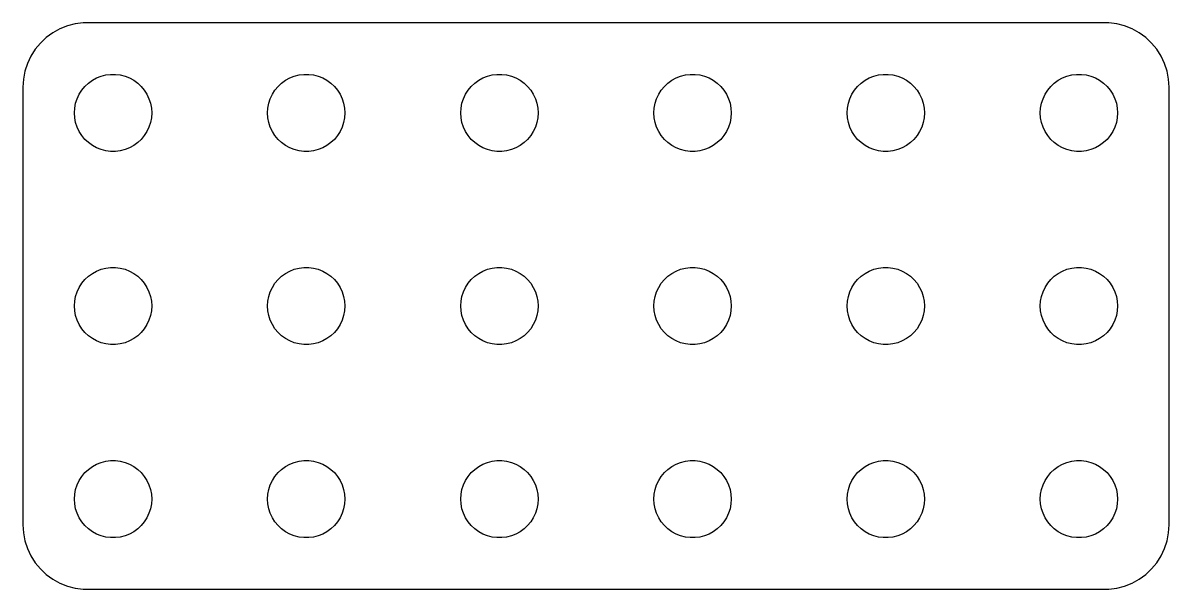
# Model space of a CAD drawing. Header units: metres. Extents: x -44.5 to 44.5, y 86 to 184.
# Drawn here: x -44.5 to 44.5, y 140 to 184 of the extents above; entities that cross this region are included whole.
import ezdxf

# ---------------------------------------------------------------- set-up
doc = ezdxf.new("R2010")
doc.units = ezdxf.units.M

msp = doc.modelspace()

# ---------------------------------------------------------------- linework, layer by layer
for p, q in [((-41.6289, 183.524), (-42.1791, 183.222)), ((-41.0451, 183.755), (-41.6289, 183.524)), ((-40.4369, 183.911), (-41.0451, 183.755)), ((-39.8139, 183.99), (-40.4369, 183.911)), ((39.8139, 183.99), (-39.8139, 183.99)), ((40.4369, 183.911), (39.8139, 183.99)), ((41.0451, 183.755), (40.4369, 183.911)), ((41.6289, 183.524), (41.0451, 183.755)), ((42.1791, 183.222), (41.6289, 183.524)), ((-42.6871, 182.853), (-43.1448, 182.423)), ((-42.1791, 183.222), (-42.6871, 182.853)), ((42.6871, 182.853), (42.1791, 183.222)), ((43.1448, 182.423), (42.6871, 182.853)), ((-43.5451, 181.939), (-43.8815, 181.409)), ((-43.1448, 182.423), (-43.5451, 181.939)), ((43.5451, 181.939), (43.1448, 182.423)), ((43.8815, 181.409), (43.5451, 181.939)), ((-44.1489, 180.841), (-44.3429, 180.243)), ((-43.8815, 181.409), (-44.1489, 180.841)), ((44.1489, 180.841), (43.8815, 181.409)), ((44.3429, 180.243), (44.1489, 180.841)), ((-44.3429, 180.243), (-44.4606, 179.627)), ((-38.7773, 179.714), (-38.427, 179.853)), ((-38.427, 179.853), (-38.0621, 179.947)), ((-38.0621, 179.947), (-37.6884, 179.994)), ((-37.6884, 179.994), (-37.3116, 179.994)), ((-37.3116, 179.994), (-36.9379, 179.947)), ((-36.9379, 179.947), (-36.5729, 179.853)), ((-36.5729, 179.853), (-36.2227, 179.714)), ((-23.7773, 179.714), (-23.427, 179.853)), ((-23.427, 179.853), (-23.0621, 179.947)), ((-23.0621, 179.947), (-22.6884, 179.994)), ((-22.6884, 179.994), (-22.3116, 179.994)), ((-22.3116, 179.994), (-21.9379, 179.947)), ((-21.9379, 179.947), (-21.5729, 179.853)), ((-21.5729, 179.853), (-21.2227, 179.714)), ((-8.77733, 179.714), (-8.42705, 179.853)), ((-8.42705, 179.853), (-8.06213, 179.947)), ((-8.06213, 179.947), (-7.68837, 179.994)), ((-7.68837, 179.994), (-7.31161, 179.994)), ((-7.31161, 179.994), (-6.93785, 179.947)), ((-6.93785, 179.947), (-6.57294, 179.853)), ((-6.57294, 179.853), (-6.22266, 179.714)), ((6.22266, 179.714), (6.57294, 179.853)), ((6.57294, 179.853), (6.93785, 179.947)), ((6.93785, 179.947), (7.31161, 179.994)), ((7.31161, 179.994), (7.68837, 179.994)), ((7.68837, 179.994), (8.06213, 179.947)), ((8.06213, 179.947), (8.42705, 179.853)), ((8.42705, 179.853), (8.77733, 179.714)), ((21.2227, 179.714), (21.5729, 179.853)), ((21.5729, 179.853), (21.9379, 179.947)), ((21.9379, 179.947), (22.3116, 179.994)), ((22.3116, 179.994), (22.6884, 179.994)), ((22.6884, 179.994), (23.0621, 179.947)), ((23.0621, 179.947), (23.427, 179.853)), ((23.427, 179.853), (23.7773, 179.714)), ((36.2227, 179.714), (36.5729, 179.853)), ((36.5729, 179.853), (36.9379, 179.947)), ((36.9379, 179.947), (37.3116, 179.994)), ((37.3116, 179.994), (37.6884, 179.994)), ((37.6884, 179.994), (38.0621, 179.947)), ((38.0621, 179.947), (38.427, 179.853)), ((38.427, 179.853), (38.7773, 179.714)), ((44.4606, 179.627), (44.3429, 180.243)), ((-44.4606, 179.627), (-44.5, 179)), ((-44.5, 179), (-44.5, 145)), ((-39.927, 178.763), (-39.6869, 179.054)), ((-39.6869, 179.054), (-39.4123, 179.312)), ((-39.4123, 179.312), (-39.1075, 179.533)), ((-39.1075, 179.533), (-38.7773, 179.714)), ((-36.2227, 179.714), (-35.8925, 179.533)), ((-35.8925, 179.533), (-35.5877, 179.312)), ((-35.5877, 179.312), (-35.3131, 179.054)), ((-35.3131, 179.054), (-35.0729, 178.763)), ((-24.927, 178.763), (-24.6869, 179.054)), ((-24.6869, 179.054), (-24.4123, 179.312)), ((-24.4123, 179.312), (-24.1075, 179.533)), ((-24.1075, 179.533), (-23.7773, 179.714)), ((-21.2227, 179.714), (-20.8925, 179.533)), ((-20.8925, 179.533), (-20.5877, 179.312)), ((-20.5877, 179.312), (-20.3131, 179.054)), ((-20.3131, 179.054), (-20.0729, 178.763)), ((-9.92705, 178.763), (-9.6869, 179.054)), ((-9.6869, 179.054), (-9.41226, 179.312)), ((-9.41226, 179.312), (-9.10747, 179.533)), ((-9.10747, 179.533), (-8.77733, 179.714)), ((-6.22266, 179.714), (-5.89252, 179.533)), ((-5.89252, 179.533), (-5.58772, 179.312)), ((-5.58772, 179.312), (-5.31308, 179.054)), ((-5.31308, 179.054), (-5.07294, 178.763)), ((5.07294, 178.763), (5.31308, 179.054)), ((5.31308, 179.054), (5.58772, 179.312)), ((5.58772, 179.312), (5.89252, 179.533)), ((5.89252, 179.533), (6.22266, 179.714)), ((8.77733, 179.714), (9.10747, 179.533)), ((9.10747, 179.533), (9.41226, 179.312)), ((9.41226, 179.312), (9.6869, 179.054)), ((9.6869, 179.054), (9.92705, 178.763)), ((20.0729, 178.763), (20.3131, 179.054)), ((20.3131, 179.054), (20.5877, 179.312)), ((20.5877, 179.312), (20.8925, 179.533)), ((20.8925, 179.533), (21.2227, 179.714)), ((23.7773, 179.714), (24.1075, 179.533)), ((24.1075, 179.533), (24.4123, 179.312)), ((24.4123, 179.312), (24.6869, 179.054)), ((24.6869, 179.054), (24.927, 178.763)), ((35.0729, 178.763), (35.3131, 179.054)), ((35.3131, 179.054), (35.5877, 179.312)), ((35.5877, 179.312), (35.8925, 179.533)), ((35.8925, 179.533), (36.2227, 179.714)), ((38.7773, 179.714), (39.1075, 179.533)), ((39.1075, 179.533), (39.4123, 179.312)), ((39.4123, 179.312), (39.6869, 179.054)), ((39.6869, 179.054), (39.927, 178.763)), ((44.5, 179), (44.4606, 179.627)), ((44.5, 145), (44.5, 179)), ((-40.4057, 177.746), (-40.2893, 178.104)), ((-40.2893, 178.104), (-40.1289, 178.445)), ((-40.1289, 178.445), (-39.927, 178.763)), ((-35.0729, 178.763), (-34.8711, 178.445)), ((-34.8711, 178.445), (-34.7107, 178.104)), ((-34.7107, 178.104), (-34.5942, 177.746)), ((-25.4057, 177.746), (-25.2893, 178.104)), ((-25.2893, 178.104), (-25.1289, 178.445)), ((-25.1289, 178.445), (-24.927, 178.763)), ((-20.0729, 178.763), (-19.8711, 178.445)), ((-19.8711, 178.445), (-19.7107, 178.104)), ((-19.7107, 178.104), (-19.5942, 177.746)), ((-10.4057, 177.746), (-10.2893, 178.104)), ((-10.2893, 178.104), (-10.1289, 178.445)), ((-10.1289, 178.445), (-9.92705, 178.763)), ((-5.07294, 178.763), (-4.87108, 178.445)), ((-4.87108, 178.445), (-4.71066, 178.104)), ((-4.71066, 178.104), (-4.59424, 177.746)), ((4.59424, 177.746), (4.71066, 178.104)), ((4.71066, 178.104), (4.87108, 178.445)), ((4.87108, 178.445), (5.07294, 178.763)), ((9.92705, 178.763), (10.1289, 178.445)), ((10.1289, 178.445), (10.2893, 178.104)), ((10.2893, 178.104), (10.4057, 177.746)), ((19.5942, 177.746), (19.7107, 178.104)), ((19.7107, 178.104), (19.8711, 178.445)), ((19.8711, 178.445), (20.0729, 178.763)), ((24.927, 178.763), (25.1289, 178.445)), ((25.1289, 178.445), (25.2893, 178.104)), ((25.2893, 178.104), (25.4057, 177.746)), ((34.5942, 177.746), (34.7107, 178.104)), ((34.7107, 178.104), (34.8711, 178.445)), ((34.8711, 178.445), (35.0729, 178.763)), ((39.927, 178.763), (40.1289, 178.445)), ((40.1289, 178.445), (40.2893, 178.104)), ((40.2893, 178.104), (40.4057, 177.746)), ((-40.5, 177), (-40.4763, 177.376)), ((-40.4763, 177.376), (-40.4057, 177.746)), ((-34.5942, 177.746), (-34.5237, 177.376)), ((-34.5237, 177.376), (-34.5, 177)), ((-25.5, 177), (-25.4763, 177.376)), ((-25.4763, 177.376), (-25.4057, 177.746)), ((-19.5942, 177.746), (-19.5237, 177.376)), ((-19.5237, 177.376), (-19.5, 177)), ((-10.5, 177), (-10.4763, 177.376)), ((-10.4763, 177.376), (-10.4057, 177.746)), ((-4.59424, 177.746), (-4.52365, 177.376)), ((-4.52365, 177.376), (-4.5, 177)), ((4.5, 177), (4.52365, 177.376)), ((4.52365, 177.376), (4.59424, 177.746)), ((10.4057, 177.746), (10.4763, 177.376)), ((10.4763, 177.376), (10.5, 177)), ((19.5, 177), (19.5237, 177.376)), ((19.5237, 177.376), (19.5942, 177.746)), ((25.4057, 177.746), (25.4763, 177.376)), ((25.4763, 177.376), (25.5, 177)), ((34.5, 177), (34.5237, 177.376)), ((34.5237, 177.376), (34.5942, 177.746)), ((40.4057, 177.746), (40.4763, 177.376)), ((40.4763, 177.376), (40.5, 177)), ((-40.4763, 176.624), (-40.5, 177)), ((-40.4057, 176.254), (-40.4763, 176.624)), ((-40.2893, 175.896), (-40.4057, 176.254)), ((-34.5942, 176.254), (-34.7107, 175.896)), ((-34.5237, 176.624), (-34.5942, 176.254)), ((-34.5, 177), (-34.5237, 176.624)), ((-25.4763, 176.624), (-25.5, 177)), ((-25.4057, 176.254), (-25.4763, 176.624)), ((-25.2893, 175.896), (-25.4057, 176.254)), ((-19.5942, 176.254), (-19.7107, 175.896)), ((-19.5237, 176.624), (-19.5942, 176.254)), ((-19.5, 177), (-19.5237, 176.624)), ((-10.4763, 176.624), (-10.5, 177)), ((-10.4057, 176.254), (-10.4763, 176.624)), ((-10.2893, 175.896), (-10.4057, 176.254)), ((-4.59424, 176.254), (-4.71066, 175.896)), ((-4.52365, 176.624), (-4.59424, 176.254)), ((-4.5, 177), (-4.52365, 176.624)), ((4.52365, 176.624), (4.5, 177)), ((4.59424, 176.254), (4.52365, 176.624)), ((4.71066, 175.896), (4.59424, 176.254)), ((10.4057, 176.254), (10.2893, 175.896)), ((10.4763, 176.624), (10.4057, 176.254)), ((10.5, 177), (10.4763, 176.624)), ((19.5237, 176.624), (19.5, 177)), ((19.5942, 176.254), (19.5237, 176.624)), ((19.7107, 175.896), (19.5942, 176.254)), ((25.4057, 176.254), (25.2893, 175.896)), ((25.4763, 176.624), (25.4057, 176.254)), ((25.5, 177), (25.4763, 176.624)), ((34.5237, 176.624), (34.5, 177)), ((34.5942, 176.254), (34.5237, 176.624)), ((34.7107, 175.896), (34.5942, 176.254)), ((40.4057, 176.254), (40.2893, 175.896)), ((40.4763, 176.624), (40.4057, 176.254)), ((40.5, 177), (40.4763, 176.624)), ((-40.1289, 175.555), (-40.2893, 175.896)), ((-39.927, 175.237), (-40.1289, 175.555)), ((-34.8711, 175.555), (-35.0729, 175.237)), ((-34.7107, 175.896), (-34.8711, 175.555)), ((-25.1289, 175.555), (-25.2893, 175.896)), ((-24.927, 175.237), (-25.1289, 175.555)), ((-19.8711, 175.555), (-20.0729, 175.237)), ((-19.7107, 175.896), (-19.8711, 175.555)), ((-10.1289, 175.555), (-10.2893, 175.896)), ((-9.92705, 175.237), (-10.1289, 175.555)), ((-4.87108, 175.555), (-5.07294, 175.237)), ((-4.71066, 175.896), (-4.87108, 175.555)), ((4.87108, 175.555), (4.71066, 175.896)), ((5.07294, 175.237), (4.87108, 175.555)), ((10.1289, 175.555), (9.92705, 175.237)), ((10.2893, 175.896), (10.1289, 175.555)), ((19.8711, 175.555), (19.7107, 175.896)), ((20.0729, 175.237), (19.8711, 175.555)), ((25.1289, 175.555), (24.927, 175.237)), ((25.2893, 175.896), (25.1289, 175.555)), ((34.8711, 175.555), (34.7107, 175.896)), ((35.0729, 175.237), (34.8711, 175.555)), ((40.1289, 175.555), (39.927, 175.237)), ((40.2893, 175.896), (40.1289, 175.555)), ((-39.6869, 174.946), (-39.927, 175.237)), ((-39.4123, 174.688), (-39.6869, 174.946)), ((-39.1075, 174.467), (-39.4123, 174.688)), ((-38.7773, 174.286), (-39.1075, 174.467)), ((-35.8925, 174.467), (-36.2227, 174.286)), ((-35.5877, 174.688), (-35.8925, 174.467)), ((-35.3131, 174.946), (-35.5877, 174.688)), ((-35.0729, 175.237), (-35.3131, 174.946)), ((-24.6869, 174.946), (-24.927, 175.237)), ((-24.4123, 174.688), (-24.6869, 174.946)), ((-24.1075, 174.467), (-24.4123, 174.688)), ((-23.7773, 174.286), (-24.1075, 174.467)), ((-20.8925, 174.467), (-21.2227, 174.286)), ((-20.5877, 174.688), (-20.8925, 174.467)), ((-20.3131, 174.946), (-20.5877, 174.688)), ((-20.0729, 175.237), (-20.3131, 174.946)), ((-9.6869, 174.946), (-9.92705, 175.237)), ((-9.41226, 174.688), (-9.6869, 174.946)), ((-9.10747, 174.467), (-9.41226, 174.688)), ((-8.77733, 174.286), (-9.10747, 174.467)), ((-5.89252, 174.467), (-6.22266, 174.286)), ((-5.58772, 174.688), (-5.89252, 174.467)), ((-5.31308, 174.946), (-5.58772, 174.688)), ((-5.07294, 175.237), (-5.31308, 174.946)), ((5.31308, 174.946), (5.07294, 175.237)), ((5.58772, 174.688), (5.31308, 174.946)), ((5.89252, 174.467), (5.58772, 174.688)), ((6.22266, 174.286), (5.89252, 174.467)), ((9.10747, 174.467), (8.77733, 174.286)), ((9.41226, 174.688), (9.10747, 174.467)), ((9.6869, 174.946), (9.41226, 174.688)), ((9.92705, 175.237), (9.6869, 174.946)), ((20.3131, 174.946), (20.0729, 175.237)), ((20.5877, 174.688), (20.3131, 174.946)), ((20.8925, 174.467), (20.5877, 174.688)), ((21.2227, 174.286), (20.8925, 174.467)), ((24.1075, 174.467), (23.7773, 174.286)), ((24.4123, 174.688), (24.1075, 174.467)), ((24.6869, 174.946), (24.4123, 174.688)), ((24.927, 175.237), (24.6869, 174.946)), ((35.3131, 174.946), (35.0729, 175.237)), ((35.5877, 174.688), (35.3131, 174.946)), ((35.8925, 174.467), (35.5877, 174.688)), ((36.2227, 174.286), (35.8925, 174.467)), ((39.1075, 174.467), (38.7773, 174.286)), ((39.4123, 174.688), (39.1075, 174.467)), ((39.6869, 174.946), (39.4123, 174.688)), ((39.927, 175.237), (39.6869, 174.946)), ((-38.427, 174.147), (-38.7773, 174.286)), ((-38.0621, 174.053), (-38.427, 174.147)), ((-37.6884, 174.006), (-38.0621, 174.053)), ((-37.3116, 174.006), (-37.6884, 174.006)), ((-36.9379, 174.053), (-37.3116, 174.006)), ((-36.5729, 174.147), (-36.9379, 174.053)), ((-36.2227, 174.286), (-36.5729, 174.147)), ((-23.427, 174.147), (-23.7773, 174.286)), ((-23.0621, 174.053), (-23.427, 174.147)), ((-22.6884, 174.006), (-23.0621, 174.053)), ((-22.3116, 174.006), (-22.6884, 174.006)), ((-21.9379, 174.053), (-22.3116, 174.006)), ((-21.5729, 174.147), (-21.9379, 174.053)), ((-21.2227, 174.286), (-21.5729, 174.147)), ((-8.42705, 174.147), (-8.77733, 174.286)), ((-8.06213, 174.053), (-8.42705, 174.147)), ((-7.68837, 174.006), (-8.06213, 174.053)), ((-7.31161, 174.006), (-7.68837, 174.006)), ((-6.93785, 174.053), (-7.31161, 174.006)), ((-6.57294, 174.147), (-6.93785, 174.053)), ((-6.22266, 174.286), (-6.57294, 174.147)), ((6.57294, 174.147), (6.22266, 174.286)), ((6.93785, 174.053), (6.57294, 174.147)), ((7.31161, 174.006), (6.93785, 174.053)), ((7.68837, 174.006), (7.31161, 174.006)), ((8.06213, 174.053), (7.68837, 174.006)), ((8.42705, 174.147), (8.06213, 174.053)), ((8.77733, 174.286), (8.42705, 174.147)), ((21.5729, 174.147), (21.2227, 174.286)), ((21.9379, 174.053), (21.5729, 174.147)), ((22.3116, 174.006), (21.9379, 174.053)), ((22.6884, 174.006), (22.3116, 174.006)), ((23.0621, 174.053), (22.6884, 174.006)), ((23.427, 174.147), (23.0621, 174.053)), ((23.7773, 174.286), (23.427, 174.147)), ((36.5729, 174.147), (36.2227, 174.286)), ((36.9379, 174.053), (36.5729, 174.147)), ((37.3116, 174.006), (36.9379, 174.053)), ((37.6884, 174.006), (37.3116, 174.006)), ((38.0621, 174.053), (37.6884, 174.006)), ((38.427, 174.147), (38.0621, 174.053)), ((38.7773, 174.286), (38.427, 174.147)), ((-39.1075, 164.533), (-38.7773, 164.714)), ((-38.7773, 164.714), (-38.427, 164.853)), ((-38.427, 164.853), (-38.0621, 164.947)), ((-38.0621, 164.947), (-37.6884, 164.994)), ((-37.6884, 164.994), (-37.3116, 164.994)), ((-37.3116, 164.994), (-36.9379, 164.947)), ((-36.9379, 164.947), (-36.5729, 164.853)), ((-36.5729, 164.853), (-36.2227, 164.714)), ((-36.2227, 164.714), (-35.8925, 164.533)), ((-24.1075, 164.533), (-23.7773, 164.714)), ((-23.7773, 164.714), (-23.427, 164.853)), ((-23.427, 164.853), (-23.0621, 164.947)), ((-23.0621, 164.947), (-22.6884, 164.994)), ((-22.6884, 164.994), (-22.3116, 164.994)), ((-22.3116, 164.994), (-21.9379, 164.947)), ((-21.9379, 164.947), (-21.5729, 164.853)), ((-21.5729, 164.853), (-21.2227, 164.714)), ((-21.2227, 164.714), (-20.8925, 164.533)), ((-9.10747, 164.533), (-8.77733, 164.714)), ((-8.77733, 164.714), (-8.42705, 164.853)), ((-8.42705, 164.853), (-8.06213, 164.947)), ((-8.06213, 164.947), (-7.68837, 164.994)), ((-7.68837, 164.994), (-7.31161, 164.994)), ((-7.31161, 164.994), (-6.93785, 164.947)), ((-6.93785, 164.947), (-6.57294, 164.853)), ((-6.57294, 164.853), (-6.22266, 164.714)), ((-6.22266, 164.714), (-5.89252, 164.533)), ((5.89252, 164.533), (6.22266, 164.714)), ((6.22266, 164.714), (6.57294, 164.853)), ((6.57294, 164.853), (6.93785, 164.947)), ((6.93785, 164.947), (7.31161, 164.994)), ((7.31161, 164.994), (7.68837, 164.994)), ((7.68837, 164.994), (8.06213, 164.947)), ((8.06213, 164.947), (8.42705, 164.853)), ((8.42705, 164.853), (8.77733, 164.714)), ((8.77733, 164.714), (9.10747, 164.533)), ((20.8925, 164.533), (21.2227, 164.714)), ((21.2227, 164.714), (21.5729, 164.853)), ((21.5729, 164.853), (21.9379, 164.947)), ((21.9379, 164.947), (22.3116, 164.994)), ((22.3116, 164.994), (22.6884, 164.994)), ((22.6884, 164.994), (23.0621, 164.947)), ((23.0621, 164.947), (23.427, 164.853)), ((23.427, 164.853), (23.7773, 164.714)), ((23.7773, 164.714), (24.1075, 164.533)), ((35.8925, 164.533), (36.2227, 164.714)), ((36.2227, 164.714), (36.5729, 164.853)), ((36.5729, 164.853), (36.9379, 164.947)), ((36.9379, 164.947), (37.3116, 164.994)), ((37.3116, 164.994), (37.6884, 164.994)), ((37.6884, 164.994), (38.0621, 164.947)), ((38.0621, 164.947), (38.427, 164.853)), ((38.427, 164.853), (38.7773, 164.714)), ((38.7773, 164.714), (39.1075, 164.533)), ((-40.1289, 163.445), (-39.927, 163.763)), ((-39.927, 163.763), (-39.6869, 164.054)), ((-39.6869, 164.054), (-39.4123, 164.312)), ((-39.4123, 164.312), (-39.1075, 164.533)), ((-35.8925, 164.533), (-35.5877, 164.312)), ((-35.5877, 164.312), (-35.3131, 164.054)), ((-35.3131, 164.054), (-35.0729, 163.763)), ((-35.0729, 163.763), (-34.8711, 163.445)), ((-25.1289, 163.445), (-24.927, 163.763)), ((-24.927, 163.763), (-24.6869, 164.054)), ((-24.6869, 164.054), (-24.4123, 164.312)), ((-24.4123, 164.312), (-24.1075, 164.533)), ((-20.8925, 164.533), (-20.5877, 164.312)), ((-20.5877, 164.312), (-20.3131, 164.054)), ((-20.3131, 164.054), (-20.0729, 163.763)), ((-20.0729, 163.763), (-19.8711, 163.445)), ((-10.1289, 163.445), (-9.92705, 163.763)), ((-9.92705, 163.763), (-9.6869, 164.054)), ((-9.6869, 164.054), (-9.41226, 164.312)), ((-9.41226, 164.312), (-9.10747, 164.533)), ((-5.89252, 164.533), (-5.58772, 164.312)), ((-5.58772, 164.312), (-5.31308, 164.054)), ((-5.31308, 164.054), (-5.07294, 163.763)), ((-5.07294, 163.763), (-4.87108, 163.445)), ((4.87108, 163.445), (5.07294, 163.763)), ((5.07294, 163.763), (5.31308, 164.054)), ((5.31308, 164.054), (5.58772, 164.312)), ((5.58772, 164.312), (5.89252, 164.533)), ((9.10747, 164.533), (9.41226, 164.312)), ((9.41226, 164.312), (9.6869, 164.054)), ((9.6869, 164.054), (9.92705, 163.763)), ((9.92705, 163.763), (10.1289, 163.445)), ((19.8711, 163.445), (20.0729, 163.763)), ((20.0729, 163.763), (20.3131, 164.054)), ((20.3131, 164.054), (20.5877, 164.312)), ((20.5877, 164.312), (20.8925, 164.533)), ((24.1075, 164.533), (24.4123, 164.312)), ((24.4123, 164.312), (24.6869, 164.054)), ((24.6869, 164.054), (24.927, 163.763)), ((24.927, 163.763), (25.1289, 163.445)), ((34.8711, 163.445), (35.0729, 163.763)), ((35.0729, 163.763), (35.3131, 164.054)), ((35.3131, 164.054), (35.5877, 164.312)), ((35.5877, 164.312), (35.8925, 164.533)), ((39.1075, 164.533), (39.4123, 164.312)), ((39.4123, 164.312), (39.6869, 164.054)), ((39.6869, 164.054), (39.927, 163.763)), ((39.927, 163.763), (40.1289, 163.445)), ((-40.4057, 162.746), (-40.2893, 163.104)), ((-40.2893, 163.104), (-40.1289, 163.445)), ((-34.8711, 163.445), (-34.7107, 163.104)), ((-34.7107, 163.104), (-34.5942, 162.746)), ((-25.4057, 162.746), (-25.2893, 163.104)), ((-25.2893, 163.104), (-25.1289, 163.445)), ((-19.8711, 163.445), (-19.7107, 163.104)), ((-19.7107, 163.104), (-19.5942, 162.746)), ((-10.4057, 162.746), (-10.2893, 163.104)), ((-10.2893, 163.104), (-10.1289, 163.445)), ((-4.87108, 163.445), (-4.71066, 163.104)), ((-4.71066, 163.104), (-4.59424, 162.746)), ((4.59424, 162.746), (4.71066, 163.104)), ((4.71066, 163.104), (4.87108, 163.445)), ((10.1289, 163.445), (10.2893, 163.104)), ((10.2893, 163.104), (10.4057, 162.746)), ((19.5942, 162.746), (19.7107, 163.104)), ((19.7107, 163.104), (19.8711, 163.445)), ((25.1289, 163.445), (25.2893, 163.104)), ((25.2893, 163.104), (25.4057, 162.746)), ((34.5942, 162.746), (34.7107, 163.104)), ((34.7107, 163.104), (34.8711, 163.445)), ((40.1289, 163.445), (40.2893, 163.104)), ((40.2893, 163.104), (40.4057, 162.746)), ((-40.5, 162), (-40.4763, 162.376)), ((-40.4763, 161.624), (-40.5, 162)), ((-40.4763, 162.376), (-40.4057, 162.746)), ((-34.5942, 162.746), (-34.5237, 162.376)), ((-34.5237, 162.376), (-34.5, 162)), ((-34.5, 162), (-34.5237, 161.624)), ((-25.5, 162), (-25.4763, 162.376)), ((-25.4763, 161.624), (-25.5, 162)), ((-25.4763, 162.376), (-25.4057, 162.746)), ((-19.5942, 162.746), (-19.5237, 162.376)), ((-19.5237, 162.376), (-19.5, 162)), ((-19.5, 162), (-19.5237, 161.624)), ((-10.5, 162), (-10.4763, 162.376)), ((-10.4763, 161.624), (-10.5, 162)), ((-10.4763, 162.376), (-10.4057, 162.746)), ((-4.59424, 162.746), (-4.52365, 162.376)), ((-4.52365, 162.376), (-4.5, 162)), ((-4.5, 162), (-4.52365, 161.624)), ((4.5, 162), (4.52365, 162.376)), ((4.52365, 161.624), (4.5, 162)), ((4.52365, 162.376), (4.59424, 162.746)), ((10.4057, 162.746), (10.4763, 162.376)), ((10.4763, 162.376), (10.5, 162)), ((10.5, 162), (10.4763, 161.624)), ((19.5, 162), (19.5237, 162.376)), ((19.5237, 161.624), (19.5, 162)), ((19.5237, 162.376), (19.5942, 162.746)), ((25.4057, 162.746), (25.4763, 162.376)), ((25.4763, 162.376), (25.5, 162)), ((25.5, 162), (25.4763, 161.624)), ((34.5, 162), (34.5237, 162.376)), ((34.5237, 161.624), (34.5, 162)), ((34.5237, 162.376), (34.5942, 162.746)), ((40.4057, 162.746), (40.4763, 162.376)), ((40.4763, 162.376), (40.5, 162)), ((40.5, 162), (40.4763, 161.624)), ((-40.4057, 161.254), (-40.4763, 161.624)), ((-40.2893, 160.896), (-40.4057, 161.254)), ((-34.5942, 161.254), (-34.7107, 160.896)), ((-34.5237, 161.624), (-34.5942, 161.254)), ((-25.4057, 161.254), (-25.4763, 161.624)), ((-25.2893, 160.896), (-25.4057, 161.254)), ((-19.5942, 161.254), (-19.7107, 160.896)), ((-19.5237, 161.624), (-19.5942, 161.254)), ((-10.4057, 161.254), (-10.4763, 161.624)), ((-10.2893, 160.896), (-10.4057, 161.254)), ((-4.59424, 161.254), (-4.71066, 160.896)), ((-4.52365, 161.624), (-4.59424, 161.254)), ((4.59424, 161.254), (4.52365, 161.624)), ((4.71066, 160.896), (4.59424, 161.254)), ((10.4057, 161.254), (10.2893, 160.896)), ((10.4763, 161.624), (10.4057, 161.254)), ((19.5942, 161.254), (19.5237, 161.624)), ((19.7107, 160.896), (19.5942, 161.254)), ((25.4057, 161.254), (25.2893, 160.896)), ((25.4763, 161.624), (25.4057, 161.254)), ((34.5942, 161.254), (34.5237, 161.624)), ((34.7107, 160.896), (34.5942, 161.254)), ((40.4057, 161.254), (40.2893, 160.896)), ((40.4763, 161.624), (40.4057, 161.254)), ((-40.1289, 160.555), (-40.2893, 160.896)), ((-39.927, 160.237), (-40.1289, 160.555)), ((-39.6869, 159.946), (-39.927, 160.237)), ((-35.0729, 160.237), (-35.3131, 159.946)), ((-34.8711, 160.555), (-35.0729, 160.237)), ((-34.7107, 160.896), (-34.8711, 160.555)), ((-25.1289, 160.555), (-25.2893, 160.896)), ((-24.927, 160.237), (-25.1289, 160.555)), ((-24.6869, 159.946), (-24.927, 160.237)), ((-20.0729, 160.237), (-20.3131, 159.946)), ((-19.8711, 160.555), (-20.0729, 160.237)), ((-19.7107, 160.896), (-19.8711, 160.555)), ((-10.1289, 160.555), (-10.2893, 160.896)), ((-9.92705, 160.237), (-10.1289, 160.555)), ((-9.6869, 159.946), (-9.92705, 160.237)), ((-5.07294, 160.237), (-5.31308, 159.946)), ((-4.87108, 160.555), (-5.07294, 160.237)), ((-4.71066, 160.896), (-4.87108, 160.555)), ((4.87108, 160.555), (4.71066, 160.896)), ((5.07294, 160.237), (4.87108, 160.555)), ((5.31308, 159.946), (5.07294, 160.237)), ((9.92705, 160.237), (9.6869, 159.946)), ((10.1289, 160.555), (9.92705, 160.237)), ((10.2893, 160.896), (10.1289, 160.555)), ((19.8711, 160.555), (19.7107, 160.896)), ((20.0729, 160.237), (19.8711, 160.555)), ((20.3131, 159.946), (20.0729, 160.237)), ((24.927, 160.237), (24.6869, 159.946)), ((25.1289, 160.555), (24.927, 160.237)), ((25.2893, 160.896), (25.1289, 160.555)), ((34.8711, 160.555), (34.7107, 160.896)), ((35.0729, 160.237), (34.8711, 160.555)), ((35.3131, 159.946), (35.0729, 160.237)), ((39.927, 160.237), (39.6869, 159.946)), ((40.1289, 160.555), (39.927, 160.237)), ((40.2893, 160.896), (40.1289, 160.555)), ((-39.4123, 159.688), (-39.6869, 159.946)), ((-39.1075, 159.467), (-39.4123, 159.688)), ((-38.7773, 159.286), (-39.1075, 159.467)), ((-35.8925, 159.467), (-36.2227, 159.286)), ((-35.5877, 159.688), (-35.8925, 159.467)), ((-35.3131, 159.946), (-35.5877, 159.688)), ((-24.4123, 159.688), (-24.6869, 159.946)), ((-24.1075, 159.467), (-24.4123, 159.688)), ((-23.7773, 159.286), (-24.1075, 159.467)), ((-20.8925, 159.467), (-21.2227, 159.286)), ((-20.5877, 159.688), (-20.8925, 159.467)), ((-20.3131, 159.946), (-20.5877, 159.688)), ((-9.41226, 159.688), (-9.6869, 159.946)), ((-9.10747, 159.467), (-9.41226, 159.688)), ((-8.77733, 159.286), (-9.10747, 159.467)), ((-5.89252, 159.467), (-6.22266, 159.286)), ((-5.58772, 159.688), (-5.89252, 159.467)), ((-5.31308, 159.946), (-5.58772, 159.688)), ((5.58772, 159.688), (5.31308, 159.946)), ((5.89252, 159.467), (5.58772, 159.688)), ((6.22266, 159.286), (5.89252, 159.467)), ((9.10747, 159.467), (8.77733, 159.286)), ((9.41226, 159.688), (9.10747, 159.467)), ((9.6869, 159.946), (9.41226, 159.688)), ((20.5877, 159.688), (20.3131, 159.946)), ((20.8925, 159.467), (20.5877, 159.688)), ((21.2227, 159.286), (20.8925, 159.467)), ((24.1075, 159.467), (23.7773, 159.286)), ((24.4123, 159.688), (24.1075, 159.467)), ((24.6869, 159.946), (24.4123, 159.688)), ((35.5877, 159.688), (35.3131, 159.946)), ((35.8925, 159.467), (35.5877, 159.688)), ((36.2227, 159.286), (35.8925, 159.467)), ((39.1075, 159.467), (38.7773, 159.286)), ((39.4123, 159.688), (39.1075, 159.467)), ((39.6869, 159.946), (39.4123, 159.688)), ((-38.427, 159.147), (-38.7773, 159.286)), ((-38.0621, 159.053), (-38.427, 159.147)), ((-37.6884, 159.006), (-38.0621, 159.053)), ((-37.3116, 159.006), (-37.6884, 159.006)), ((-36.9379, 159.053), (-37.3116, 159.006)), ((-36.5729, 159.147), (-36.9379, 159.053)), ((-36.2227, 159.286), (-36.5729, 159.147)), ((-23.427, 159.147), (-23.7773, 159.286)), ((-23.0621, 159.053), (-23.427, 159.147)), ((-22.6884, 159.006), (-23.0621, 159.053)), ((-22.3116, 159.006), (-22.6884, 159.006)), ((-21.9379, 159.053), (-22.3116, 159.006)), ((-21.5729, 159.147), (-21.9379, 159.053)), ((-21.2227, 159.286), (-21.5729, 159.147)), ((-8.42705, 159.147), (-8.77733, 159.286)), ((-8.06213, 159.053), (-8.42705, 159.147)), ((-7.68837, 159.006), (-8.06213, 159.053)), ((-7.31161, 159.006), (-7.68837, 159.006)), ((-6.93785, 159.053), (-7.31161, 159.006)), ((-6.57294, 159.147), (-6.93785, 159.053)), ((-6.22266, 159.286), (-6.57294, 159.147)), ((6.57294, 159.147), (6.22266, 159.286)), ((6.93785, 159.053), (6.57294, 159.147)), ((7.31161, 159.006), (6.93785, 159.053)), ((7.68837, 159.006), (7.31161, 159.006)), ((8.06213, 159.053), (7.68837, 159.006)), ((8.42705, 159.147), (8.06213, 159.053)), ((8.77733, 159.286), (8.42705, 159.147)), ((21.5729, 159.147), (21.2227, 159.286)), ((21.9379, 159.053), (21.5729, 159.147)), ((22.3116, 159.006), (21.9379, 159.053)), ((22.6884, 159.006), (22.3116, 159.006)), ((23.0621, 159.053), (22.6884, 159.006)), ((23.427, 159.147), (23.0621, 159.053)), ((23.7773, 159.286), (23.427, 159.147)), ((36.5729, 159.147), (36.2227, 159.286)), ((36.9379, 159.053), (36.5729, 159.147)), ((37.3116, 159.006), (36.9379, 159.053)), ((37.6884, 159.006), (37.3116, 159.006)), ((38.0621, 159.053), (37.6884, 159.006)), ((38.427, 159.147), (38.0621, 159.053)), ((38.7773, 159.286), (38.427, 159.147)), ((-39.4123, 149.312), (-39.1075, 149.533)), ((-39.1075, 149.533), (-38.7773, 149.714)), ((-38.7773, 149.714), (-38.427, 149.853)), ((-38.427, 149.853), (-38.0621, 149.947)), ((-38.0621, 149.947), (-37.6884, 149.994)), ((-37.6884, 149.994), (-37.3116, 149.994)), ((-37.3116, 149.994), (-36.9379, 149.947)), ((-36.9379, 149.947), (-36.5729, 149.853)), ((-36.5729, 149.853), (-36.2227, 149.714)), ((-36.2227, 149.714), (-35.8925, 149.533)), ((-35.8925, 149.533), (-35.5877, 149.312)), ((-24.4123, 149.312), (-24.1075, 149.533)), ((-24.1075, 149.533), (-23.7773, 149.714)), ((-23.7773, 149.714), (-23.427, 149.853)), ((-23.427, 149.853), (-23.0621, 149.947)), ((-23.0621, 149.947), (-22.6884, 149.994)), ((-22.6884, 149.994), (-22.3116, 149.994)), ((-22.3116, 149.994), (-21.9379, 149.947)), ((-21.9379, 149.947), (-21.5729, 149.853)), ((-21.5729, 149.853), (-21.2227, 149.714)), ((-21.2227, 149.714), (-20.8925, 149.533)), ((-20.8925, 149.533), (-20.5877, 149.312)), ((-9.41226, 149.312), (-9.10747, 149.533)), ((-9.10747, 149.533), (-8.77733, 149.714)), ((-8.77733, 149.714), (-8.42705, 149.853)), ((-8.42705, 149.853), (-8.06213, 149.947)), ((-8.06213, 149.947), (-7.68837, 149.994)), ((-7.68837, 149.994), (-7.31161, 149.994)), ((-7.31161, 149.994), (-6.93785, 149.947)), ((-6.93785, 149.947), (-6.57294, 149.853)), ((-6.57294, 149.853), (-6.22266, 149.714)), ((-6.22266, 149.714), (-5.89252, 149.533)), ((-5.89252, 149.533), (-5.58772, 149.312)), ((5.58772, 149.312), (5.89252, 149.533)), ((5.89252, 149.533), (6.22266, 149.714)), ((6.22266, 149.714), (6.57294, 149.853)), ((6.57294, 149.853), (6.93785, 149.947)), ((6.93785, 149.947), (7.31161, 149.994)), ((7.31161, 149.994), (7.68837, 149.994)), ((7.68837, 149.994), (8.06213, 149.947)), ((8.06213, 149.947), (8.42705, 149.853)), ((8.42705, 149.853), (8.77733, 149.714)), ((8.77733, 149.714), (9.10747, 149.533)), ((9.10747, 149.533), (9.41226, 149.312)), ((20.5877, 149.312), (20.8925, 149.533)), ((20.8925, 149.533), (21.2227, 149.714)), ((21.2227, 149.714), (21.5729, 149.853)), ((21.5729, 149.853), (21.9379, 149.947)), ((21.9379, 149.947), (22.3116, 149.994)), ((22.3116, 149.994), (22.6884, 149.994)), ((22.6884, 149.994), (23.0621, 149.947)), ((23.0621, 149.947), (23.427, 149.853)), ((23.427, 149.853), (23.7773, 149.714)), ((23.7773, 149.714), (24.1075, 149.533)), ((24.1075, 149.533), (24.4123, 149.312)), ((35.5877, 149.312), (35.8925, 149.533)), ((35.8925, 149.533), (36.2227, 149.714)), ((36.2227, 149.714), (36.5729, 149.853)), ((36.5729, 149.853), (36.9379, 149.947)), ((36.9379, 149.947), (37.3116, 149.994)), ((37.3116, 149.994), (37.6884, 149.994)), ((37.6884, 149.994), (38.0621, 149.947)), ((38.0621, 149.947), (38.427, 149.853)), ((38.427, 149.853), (38.7773, 149.714)), ((38.7773, 149.714), (39.1075, 149.533)), ((39.1075, 149.533), (39.4123, 149.312)), ((-40.1289, 148.445), (-39.927, 148.763)), ((-39.927, 148.763), (-39.6869, 149.054)), ((-39.6869, 149.054), (-39.4123, 149.312)), ((-35.5877, 149.312), (-35.3131, 149.054)), ((-35.3131, 149.054), (-35.0729, 148.763)), ((-35.0729, 148.763), (-34.8711, 148.445)), ((-25.1289, 148.445), (-24.927, 148.763)), ((-24.927, 148.763), (-24.6869, 149.054)), ((-24.6869, 149.054), (-24.4123, 149.312)), ((-20.5877, 149.312), (-20.3131, 149.054)), ((-20.3131, 149.054), (-20.0729, 148.763)), ((-20.0729, 148.763), (-19.8711, 148.445)), ((-10.1289, 148.445), (-9.92705, 148.763)), ((-9.92705, 148.763), (-9.6869, 149.054)), ((-9.6869, 149.054), (-9.41226, 149.312)), ((-5.58772, 149.312), (-5.31308, 149.054)), ((-5.31308, 149.054), (-5.07294, 148.763)), ((-5.07294, 148.763), (-4.87108, 148.445)), ((4.87108, 148.445), (5.07294, 148.763)), ((5.07294, 148.763), (5.31308, 149.054)), ((5.31308, 149.054), (5.58772, 149.312)), ((9.41226, 149.312), (9.6869, 149.054)), ((9.6869, 149.054), (9.92705, 148.763)), ((9.92705, 148.763), (10.1289, 148.445)), ((19.8711, 148.445), (20.0729, 148.763)), ((20.0729, 148.763), (20.3131, 149.054)), ((20.3131, 149.054), (20.5877, 149.312)), ((24.4123, 149.312), (24.6869, 149.054)), ((24.6869, 149.054), (24.927, 148.763)), ((24.927, 148.763), (25.1289, 148.445)), ((34.8711, 148.445), (35.0729, 148.763)), ((35.0729, 148.763), (35.3131, 149.054)), ((35.3131, 149.054), (35.5877, 149.312)), ((39.4123, 149.312), (39.6869, 149.054)), ((39.6869, 149.054), (39.927, 148.763)), ((39.927, 148.763), (40.1289, 148.445)), ((-40.4763, 147.376), (-40.4057, 147.746)), ((-40.4057, 147.746), (-40.2893, 148.104)), ((-40.2893, 148.104), (-40.1289, 148.445)), ((-34.8711, 148.445), (-34.7107, 148.104)), ((-34.7107, 148.104), (-34.5942, 147.746)), ((-34.5942, 147.746), (-34.5237, 147.376)), ((-25.4763, 147.376), (-25.4057, 147.746)), ((-25.4057, 147.746), (-25.2893, 148.104)), ((-25.2893, 148.104), (-25.1289, 148.445)), ((-19.8711, 148.445), (-19.7107, 148.104)), ((-19.7107, 148.104), (-19.5942, 147.746)), ((-19.5942, 147.746), (-19.5237, 147.376)), ((-10.4763, 147.376), (-10.4057, 147.746)), ((-10.4057, 147.746), (-10.2893, 148.104)), ((-10.2893, 148.104), (-10.1289, 148.445)), ((-4.87108, 148.445), (-4.71066, 148.104)), ((-4.71066, 148.104), (-4.59424, 147.746)), ((-4.59424, 147.746), (-4.52365, 147.376)), ((4.52365, 147.376), (4.59424, 147.746)), ((4.59424, 147.746), (4.71066, 148.104)), ((4.71066, 148.104), (4.87108, 148.445)), ((10.1289, 148.445), (10.2893, 148.104)), ((10.2893, 148.104), (10.4057, 147.746)), ((10.4057, 147.746), (10.4763, 147.376)), ((19.5237, 147.376), (19.5942, 147.746)), ((19.5942, 147.746), (19.7107, 148.104)), ((19.7107, 148.104), (19.8711, 148.445)), ((25.1289, 148.445), (25.2893, 148.104)), ((25.2893, 148.104), (25.4057, 147.746)), ((25.4057, 147.746), (25.4763, 147.376)), ((34.5237, 147.376), (34.5942, 147.746)), ((34.5942, 147.746), (34.7107, 148.104)), ((34.7107, 148.104), (34.8711, 148.445)), ((40.1289, 148.445), (40.2893, 148.104)), ((40.2893, 148.104), (40.4057, 147.746)), ((40.4057, 147.746), (40.4763, 147.376)), ((-40.5, 147), (-40.4763, 147.376)), ((-40.4763, 146.624), (-40.5, 147)), ((-34.5237, 147.376), (-34.5, 147)), ((-34.5, 147), (-34.5237, 146.624)), ((-25.5, 147), (-25.4763, 147.376)), ((-25.4763, 146.624), (-25.5, 147)), ((-19.5237, 147.376), (-19.5, 147)), ((-19.5, 147), (-19.5237, 146.624)), ((-10.5, 147), (-10.4763, 147.376)), ((-10.4763, 146.624), (-10.5, 147)), ((-4.52365, 147.376), (-4.5, 147)), ((-4.5, 147), (-4.52365, 146.624)), ((4.5, 147), (4.52365, 147.376)), ((4.52365, 146.624), (4.5, 147)), ((10.4763, 147.376), (10.5, 147)), ((10.5, 147), (10.4763, 146.624)), ((19.5, 147), (19.5237, 147.376)), ((19.5237, 146.624), (19.5, 147)), ((25.4763, 147.376), (25.5, 147)), ((25.5, 147), (25.4763, 146.624)), ((34.5, 147), (34.5237, 147.376)), ((34.5237, 146.624), (34.5, 147)), ((40.4763, 147.376), (40.5, 147)), ((40.5, 147), (40.4763, 146.624)), ((-40.4057, 146.254), (-40.4763, 146.624)), ((-40.2893, 145.896), (-40.4057, 146.254)), ((-34.5942, 146.254), (-34.7107, 145.896)), ((-34.5237, 146.624), (-34.5942, 146.254)), ((-25.4057, 146.254), (-25.4763, 146.624)), ((-25.2893, 145.896), (-25.4057, 146.254)), ((-19.5942, 146.254), (-19.7107, 145.896)), ((-19.5237, 146.624), (-19.5942, 146.254)), ((-10.4057, 146.254), (-10.4763, 146.624)), ((-10.2893, 145.896), (-10.4057, 146.254)), ((-4.59424, 146.254), (-4.71066, 145.896)), ((-4.52365, 146.624), (-4.59424, 146.254)), ((4.59424, 146.254), (4.52365, 146.624)), ((4.71066, 145.896), (4.59424, 146.254)), ((10.4057, 146.254), (10.2893, 145.896)), ((10.4763, 146.624), (10.4057, 146.254)), ((19.5942, 146.254), (19.5237, 146.624)), ((19.7107, 145.896), (19.5942, 146.254)), ((25.4057, 146.254), (25.2893, 145.896)), ((25.4763, 146.624), (25.4057, 146.254)), ((34.5942, 146.254), (34.5237, 146.624)), ((34.7107, 145.896), (34.5942, 146.254)), ((40.4057, 146.254), (40.2893, 145.896)), ((40.4763, 146.624), (40.4057, 146.254)), ((-40.1289, 145.555), (-40.2893, 145.896)), ((-39.927, 145.237), (-40.1289, 145.555)), ((-39.6869, 144.946), (-39.927, 145.237)), ((-35.0729, 145.237), (-35.3131, 144.946)), ((-34.8711, 145.555), (-35.0729, 145.237)), ((-34.7107, 145.896), (-34.8711, 145.555)), ((-25.1289, 145.555), (-25.2893, 145.896)), ((-24.927, 145.237), (-25.1289, 145.555)), ((-24.6869, 144.946), (-24.927, 145.237)), ((-20.0729, 145.237), (-20.3131, 144.946)), ((-19.8711, 145.555), (-20.0729, 145.237)), ((-19.7107, 145.896), (-19.8711, 145.555)), ((-10.1289, 145.555), (-10.2893, 145.896)), ((-9.92705, 145.237), (-10.1289, 145.555)), ((-9.6869, 144.946), (-9.92705, 145.237)), ((-5.07294, 145.237), (-5.31308, 144.946)), ((-4.87108, 145.555), (-5.07294, 145.237)), ((-4.71066, 145.896), (-4.87108, 145.555)), ((4.87108, 145.555), (4.71066, 145.896)), ((5.07294, 145.237), (4.87108, 145.555)), ((5.31308, 144.946), (5.07294, 145.237)), ((9.92705, 145.237), (9.6869, 144.946)), ((10.1289, 145.555), (9.92705, 145.237)), ((10.2893, 145.896), (10.1289, 145.555)), ((19.8711, 145.555), (19.7107, 145.896)), ((20.0729, 145.237), (19.8711, 145.555)), ((20.3131, 144.946), (20.0729, 145.237)), ((24.927, 145.237), (24.6869, 144.946)), ((25.1289, 145.555), (24.927, 145.237)), ((25.2893, 145.896), (25.1289, 145.555)), ((34.8711, 145.555), (34.7107, 145.896)), ((35.0729, 145.237), (34.8711, 145.555)), ((35.3131, 144.946), (35.0729, 145.237)), ((39.927, 145.237), (39.6869, 144.946)), ((40.1289, 145.555), (39.927, 145.237)), ((40.2893, 145.896), (40.1289, 145.555)), ((-44.5, 145), (-44.4606, 144.373)), ((-44.4606, 144.373), (-44.3429, 143.757)), ((-39.4123, 144.688), (-39.6869, 144.946)), ((-39.1075, 144.467), (-39.4123, 144.688)), ((-38.7773, 144.286), (-39.1075, 144.467)), ((-38.427, 144.147), (-38.7773, 144.286)), ((-36.2227, 144.286), (-36.5729, 144.147)), ((-35.8925, 144.467), (-36.2227, 144.286)), ((-35.5877, 144.688), (-35.8925, 144.467)), ((-35.3131, 144.946), (-35.5877, 144.688)), ((-24.4123, 144.688), (-24.6869, 144.946)), ((-24.1075, 144.467), (-24.4123, 144.688)), ((-23.7773, 144.286), (-24.1075, 144.467)), ((-23.427, 144.147), (-23.7773, 144.286)), ((-21.2227, 144.286), (-21.5729, 144.147)), ((-20.8925, 144.467), (-21.2227, 144.286)), ((-20.5877, 144.688), (-20.8925, 144.467)), ((-20.3131, 144.946), (-20.5877, 144.688)), ((-9.41226, 144.688), (-9.6869, 144.946)), ((-9.10747, 144.467), (-9.41226, 144.688)), ((-8.77733, 144.286), (-9.10747, 144.467)), ((-8.42705, 144.147), (-8.77733, 144.286)), ((-6.22266, 144.286), (-6.57294, 144.147)), ((-5.89252, 144.467), (-6.22266, 144.286)), ((-5.58772, 144.688), (-5.89252, 144.467)), ((-5.31308, 144.946), (-5.58772, 144.688)), ((5.58772, 144.688), (5.31308, 144.946)), ((5.89252, 144.467), (5.58772, 144.688)), ((6.22266, 144.286), (5.89252, 144.467)), ((6.57294, 144.147), (6.22266, 144.286)), ((8.77733, 144.286), (8.42705, 144.147)), ((9.10747, 144.467), (8.77733, 144.286)), ((9.41226, 144.688), (9.10747, 144.467)), ((9.6869, 144.946), (9.41226, 144.688)), ((20.5877, 144.688), (20.3131, 144.946)), ((20.8925, 144.467), (20.5877, 144.688)), ((21.2227, 144.286), (20.8925, 144.467)), ((21.5729, 144.147), (21.2227, 144.286)), ((23.7773, 144.286), (23.427, 144.147)), ((24.1075, 144.467), (23.7773, 144.286)), ((24.4123, 144.688), (24.1075, 144.467)), ((24.6869, 144.946), (24.4123, 144.688)), ((35.5877, 144.688), (35.3131, 144.946)), ((35.8925, 144.467), (35.5877, 144.688)), ((36.2227, 144.286), (35.8925, 144.467)), ((36.5729, 144.147), (36.2227, 144.286)), ((38.7773, 144.286), (38.427, 144.147)), ((39.1075, 144.467), (38.7773, 144.286)), ((39.4123, 144.688), (39.1075, 144.467)), ((39.6869, 144.946), (39.4123, 144.688)), ((44.3429, 143.757), (44.4606, 144.373)), ((44.4606, 144.373), (44.5, 145)), ((-44.3429, 143.757), (-44.1489, 143.159)), ((-38.0621, 144.053), (-38.427, 144.147)), ((-37.6884, 144.006), (-38.0621, 144.053)), ((-37.3116, 144.006), (-37.6884, 144.006)), ((-36.9379, 144.053), (-37.3116, 144.006)), ((-36.5729, 144.147), (-36.9379, 144.053)), ((-23.0621, 144.053), (-23.427, 144.147)), ((-22.6884, 144.006), (-23.0621, 144.053)), ((-22.3116, 144.006), (-22.6884, 144.006)), ((-21.9379, 144.053), (-22.3116, 144.006)), ((-21.5729, 144.147), (-21.9379, 144.053)), ((-8.06213, 144.053), (-8.42705, 144.147)), ((-7.68837, 144.006), (-8.06213, 144.053)), ((-7.31161, 144.006), (-7.68837, 144.006)), ((-6.93785, 144.053), (-7.31161, 144.006)), ((-6.57294, 144.147), (-6.93785, 144.053)), ((6.93785, 144.053), (6.57294, 144.147)), ((7.31161, 144.006), (6.93785, 144.053)), ((7.68837, 144.006), (7.31161, 144.006)), ((8.06213, 144.053), (7.68837, 144.006)), ((8.42705, 144.147), (8.06213, 144.053)), ((21.9379, 144.053), (21.5729, 144.147)), ((22.3116, 144.006), (21.9379, 144.053)), ((22.6884, 144.006), (22.3116, 144.006)), ((23.0621, 144.053), (22.6884, 144.006)), ((23.427, 144.147), (23.0621, 144.053)), ((36.9379, 144.053), (36.5729, 144.147)), ((37.3116, 144.006), (36.9379, 144.053)), ((37.6884, 144.006), (37.3116, 144.006)), ((38.0621, 144.053), (37.6884, 144.006)), ((38.427, 144.147), (38.0621, 144.053)), ((44.1489, 143.159), (44.3429, 143.757)), ((-44.1489, 143.159), (-43.8815, 142.591)), ((-43.8815, 142.591), (-43.5451, 142.061)), ((43.5451, 142.061), (43.8815, 142.591)), ((43.8815, 142.591), (44.1489, 143.159)), ((-43.5451, 142.061), (-43.1448, 141.577)), ((-43.1448, 141.577), (-42.6871, 141.147)), ((42.6871, 141.147), (43.1448, 141.577)), ((43.1448, 141.577), (43.5451, 142.061)), ((-42.6871, 141.147), (-42.1791, 140.778)), ((-42.1791, 140.778), (-41.6289, 140.476)), ((41.6289, 140.476), (42.1791, 140.778)), ((42.1791, 140.778), (42.6871, 141.147)), ((-41.6289, 140.476), (-41.0451, 140.245)), ((-41.0451, 140.245), (-40.4369, 140.089)), ((-40.4369, 140.089), (-39.8139, 140.01)), ((-39.8139, 140.01), (39.8139, 140.01)), ((39.8139, 140.01), (40.4369, 140.089)), ((40.4369, 140.089), (41.0451, 140.245)), ((41.0451, 140.245), (41.6289, 140.476))]:
    msp.add_line(p, q)

doc.saveas('drawing.dxf')
